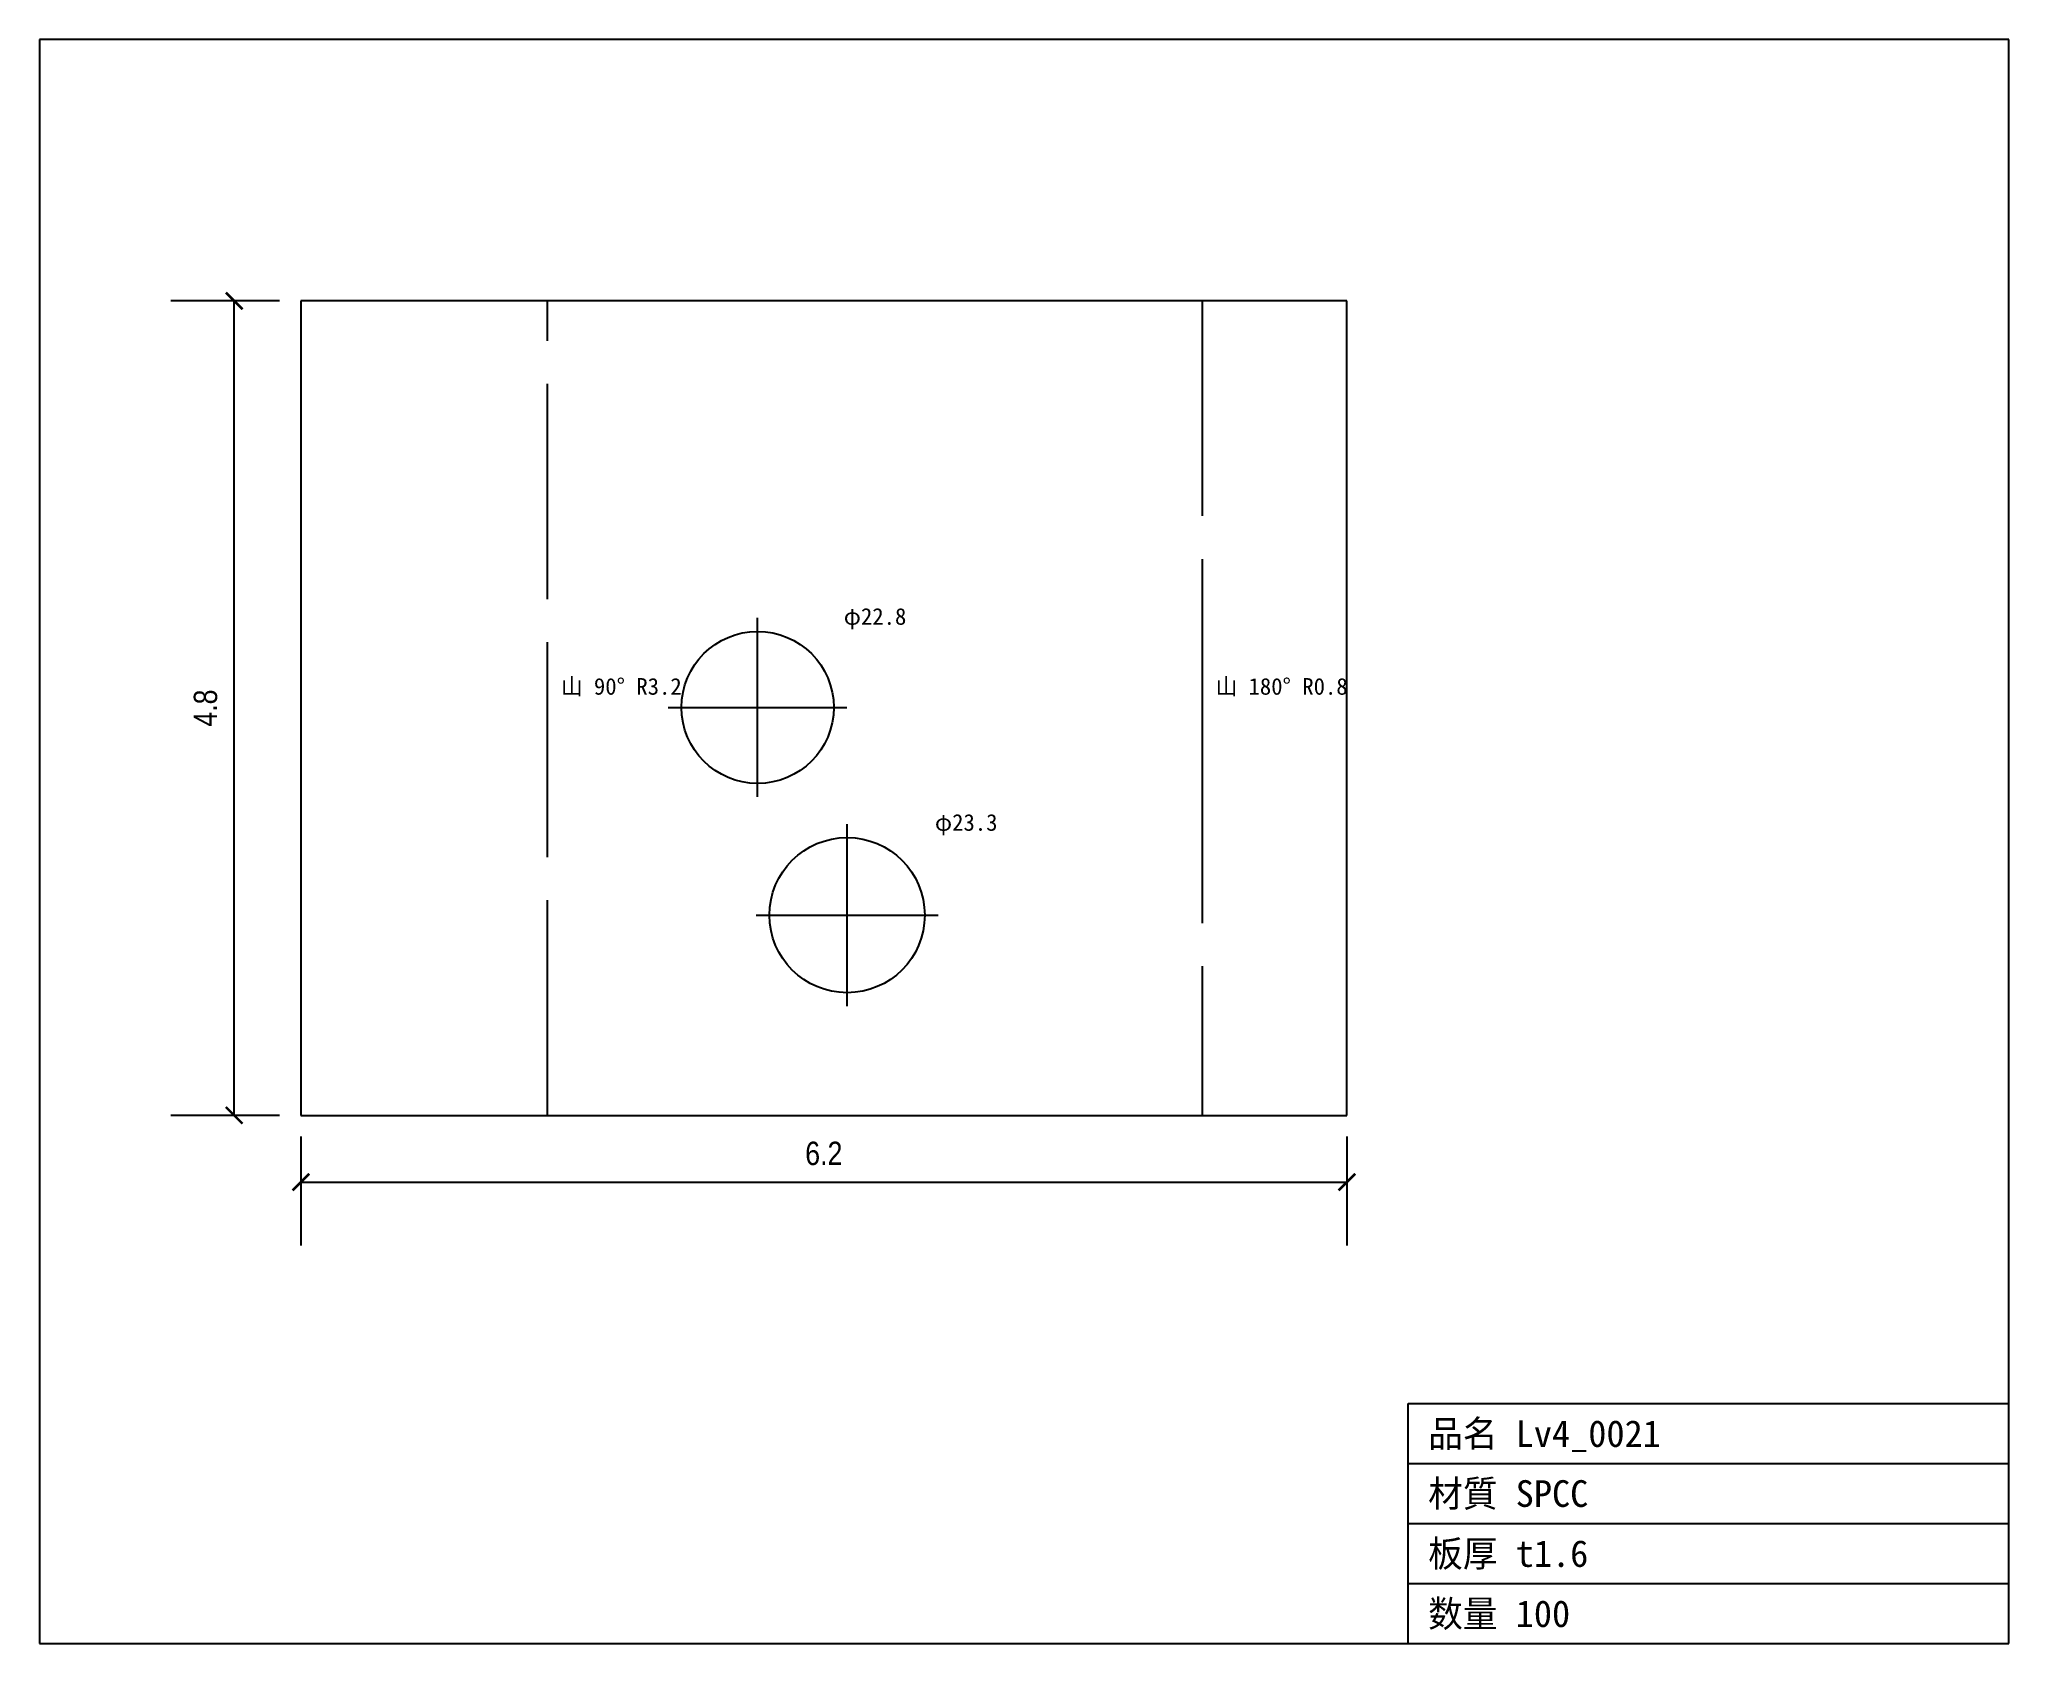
# Model space of a CAD drawing. Header units: inches. Extents: x -3.1 to 8.5, y -3.1 to 6.4.
import ezdxf

# ---------------------------------------------------------------- set-up
doc = ezdxf.new("R2010")
doc.units = ezdxf.units.IN
doc.linetypes.add('CENTER', pattern=[5.08, 3.175, -0.635, 0.635, -0.635])
doc.linetypes.add('DASHED', pattern=[1.524, 1.27, -0.254])
for name, color, linetype in [('1', 7, 'Continuous'), ('10', 7, 'Continuous'), ('11', 7, 'Continuous'), ('17', 7, 'Continuous'), ('18', 7, 'Continuous'), ('19', 7, 'Continuous')]:
    doc.layers.add(name, color=color, linetype=linetype)
doc.styles.add('OpenSansCondensed-Light', font='OpenSansCondensed-Light.ttf')
doc.dimstyles.new('EZDXF', dxfattribs={"dimtxt": 0.25, "dimasz": 0.175, "dimexe": 0.375, "dimexo": 0.125, "dimgap": 0.1, "dimtad": 1, "dimlfac": 100, "dimzin": 12, "dimdsep": 46, "dimtxsty": 'OpenSansCondensed-Light', "dimblk": 'ARCHTICK', "dimcen": 2.5, "dimazin": 3, "dimtfac": 0.5, "dimtmove": 2, "dimatfit": 3})

# ---------------------------------------------------------------- blocks, each defined once
blk = doc.blocks.new('_ARCHTICK')
at = {"color": 0, "linetype": 'BYBLOCK', "const_width": 0.15}
blk.add_lwpolyline([(-0.5, -0.5), (0.5, 0.5)], dxfattribs=at)

msp = doc.modelspace()

# ---------------------------------------------------------------- linework, layer by layer
at = {"layer": '1', "color": 3, "linetype": 'DASHED'}
for p, q in [((-0.124, 0), (-0.124, 4.808)), ((3.74, 4.808), (3.74, 2.404)), ((3.74, 2.404), (3.74, 0))]:
    msp.add_line(p, q, dxfattribs=at)
at = {"layer": '10', "color": 7, "linetype": 'CONTINUOUS'}
for p, q in [((-1.58, 4.808), (-1.58, 3.827)), ((2.735, 4.808), (-1.58, 4.808)), ((2.736, 4.808), (2.735, 4.808)), ((4.593, 4.808), (2.736, 4.808)), ((4.593, 0), (4.593, 4.808)), ((-1.58, 3.827), (-1.58, 2.898)), ((-1.58, 2.898), (-1.58, 0)), ((-1.58, 0), (4.593, 0))]:
    msp.add_line(p, q, dxfattribs=at)
for centre, radius in [((1.116, 2.408), 0.449), ((1.644, 1.182), 0.458)]:
    msp.add_circle(centre, radius, dxfattribs=at)
at = {"layer": '17', "color": 7, "linetype": 'CONTINUOUS'}
for p, q in [((8.499, 6.351), (-3.123, 6.351)), ((-3.123, 6.351), (-3.123, -3.118)), ((8.499, -3.118), (8.499, 6.351)), ((4.955, -3.118), (4.955, -1.701)), ((4.955, -1.701), (8.499, -1.701)), ((4.955, -2.055), (8.499, -2.055)), ((4.955, -2.409), (8.499, -2.409)), ((4.955, -2.764), (8.499, -2.764)), ((-3.123, -3.118), (8.499, -3.118))]:
    msp.add_line(p, q, dxfattribs=at)
at = {"layer": '18', "color": 1, "linetype": 'CENTER'}
for p, q in [((1.116, 1.881), (1.116, 2.936)), ((0.588, 2.408), (1.643, 2.408)), ((1.644, 0.645), (1.644, 1.719)), ((1.107, 1.182), (2.181, 1.182))]:
    msp.add_line(p, q, dxfattribs=at)

# ---------------------------------------------------------------- texts
at = {"layer": '11', "color": 2}
for s, height, p in [('φ22.8', 0.0984, (1.624, 2.896)), ('山 90° R3.2', 0.0984, (-0.045, 2.483)), ('山 180° R0.8', 0.09843, (3.818, 2.483)), ('φ23.3', 0.0984, (2.162, 1.68)), ('品名 Lv4_0021', 0.15748, (5.073, -1.957)), ('材質 SPCC', 0.1575, (5.073, -2.311)), ('板厚 t1.6', 0.1575, (5.073, -2.665)), ('数量 100', 0.1575, (5.073, -3.02))]:
    msp.add_text(s, height=height, dxfattribs=at).set_placement(p)

# ---------------------------------------------------------------- dimensions: what is measured, and where the dimension line sits
at = {"layer": '19', "color": 8}
msp.add_linear_dim(base=(-1.973, 0), p1=(-1.58, 0), p2=(-1.58, 4.808), angle=90, dimstyle='EZDXF', override={"dimtxt": 0.137795, "dimasz": 0.098425, "dimdec": 1, "dimlfac": 1}, dxfattribs=at).render()
msp.add_linear_dim(base=(-1.58, -0.394), p1=(-1.58, 0), p2=(4.593, 0), dimstyle='EZDXF', override={"dimtxt": 0.137795, "dimasz": 0.098425, "dimdec": 1, "dimlfac": 1}, dxfattribs=at).render()

doc.saveas('drawing.dxf')
